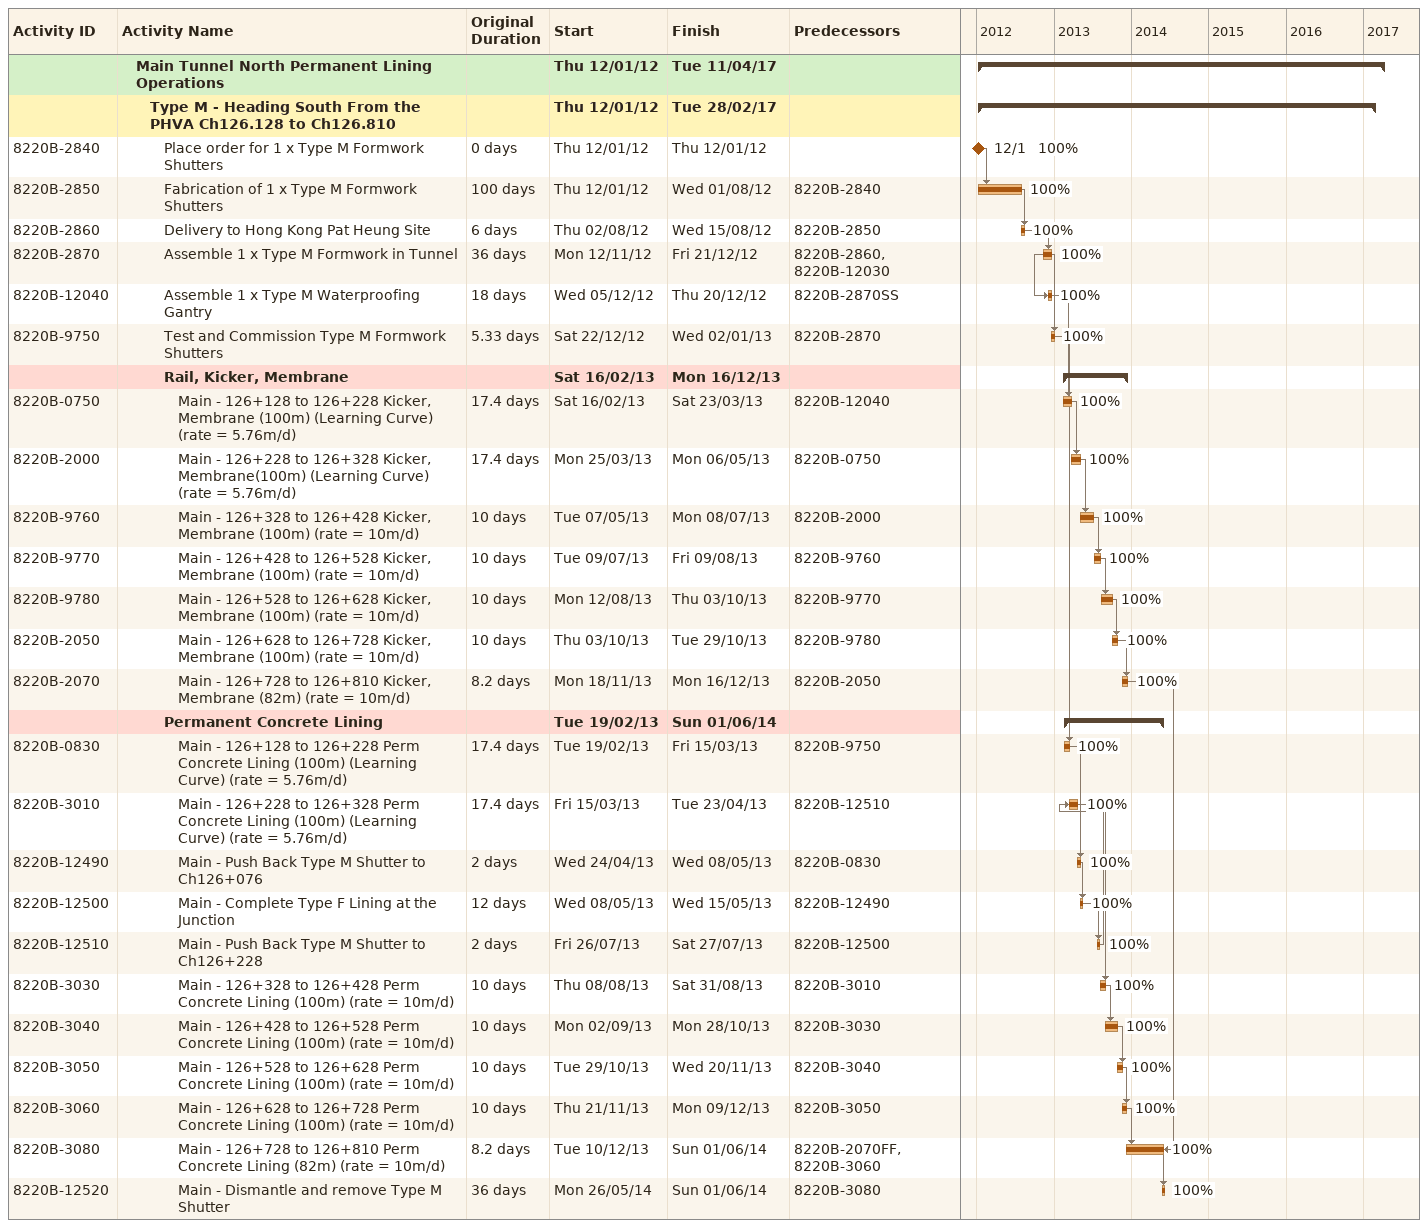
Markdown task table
| ID | Level | Task | Original duration | Start | Finish | Predecessors | % complete |
|---|---|---|---|---|---|---|---|
|  | 2 | **Main Tunnel North Permanent Lining Operations** |  | 2012-01-12 | 2017-04-11 |  |  |
|  | 3 | **Type M - Heading South From the PHVA Ch126.128 to Ch126.810** |  | 2012-01-12 | 2017-02-28 |  |  |
| 8220B-2840 | 4 | Place order for 1 x Type M Formwork Shutters | 0d | 2012-01-12 | 2012-01-12 |  | 100 |
| 8220B-2850 | 4 | Fabrication of 1 x Type M Formwork Shutters | 100d | 2012-01-12 | 2012-08-01 | 8220B-2840 | 100 |
| 8220B-2860 | 4 | Delivery to Hong Kong Pat Heung Site | 6d | 2012-08-02 | 2012-08-15 | 8220B-2850 | 100 |
| 8220B-2870 | 4 | Assemble 1 x Type M Formwork in Tunnel | 36d | 2012-11-12 | 2012-12-21 | 8220B-2860, 8220B-12030 | 100 |
| 8220B-12040 | 4 | Assemble 1 x Type M Waterproofing Gantry | 18d | 2012-12-05 | 2012-12-20 | 8220B-2870SS | 100 |
| 8220B-9750 | 4 | Test and Commission Type M Formwork Shutters | 5.33d | 2012-12-22 | 2013-01-02 | 8220B-2870 | 100 |
|  | 4 | **Rail, Kicker, Membrane** |  | 2013-02-16 | 2013-12-16 |  |  |
| 8220B-0750 | 5 | Main - 126+128 to 126+228 Kicker, Membrane (100m) (Learning Curve) (rate = 5.76m/d) | 17.4d | 2013-02-16 | 2013-03-23 | 8220B-12040 | 100 |
| 8220B-2000 | 5 | Main - 126+228 to 126+328 Kicker, Membrane(100m) (Learning Curve) (rate = 5.76m/d) | 17.4d | 2013-03-25 | 2013-05-06 | 8220B-0750 | 100 |
| 8220B-9760 | 5 | Main - 126+328 to 126+428 Kicker, Membrane (100m) (rate = 10m/d) | 10d | 2013-05-07 | 2013-07-08 | 8220B-2000 | 100 |
| 8220B-9770 | 5 | Main - 126+428 to 126+528 Kicker, Membrane (100m) (rate = 10m/d) | 10d | 2013-07-09 | 2013-08-09 | 8220B-9760 | 100 |
| 8220B-9780 | 5 | Main - 126+528 to 126+628 Kicker, Membrane (100m) (rate = 10m/d) | 10d | 2013-08-12 | 2013-10-03 | 8220B-9770 | 100 |
| 8220B-2050 | 5 | Main - 126+628 to 126+728 Kicker, Membrane (100m) (rate = 10m/d) | 10d | 2013-10-03 | 2013-10-29 | 8220B-9780 | 100 |
| 8220B-2070 | 5 | Main - 126+728 to 126+810 Kicker, Membrane (82m) (rate = 10m/d) | 8.2d | 2013-11-18 | 2013-12-16 | 8220B-2050 | 100 |
|  | 4 | **Permanent Concrete Lining** |  | 2013-02-19 | 2014-06-01 |  |  |
| 8220B-0830 | 5 | Main - 126+128 to 126+228 Perm Concrete Lining (100m) (Learning Curve) (rate = 5.76m/d) | 17.4d | 2013-02-19 | 2013-03-15 | 8220B-9750 | 100 |
| 8220B-3010 | 5 | Main - 126+228 to 126+328 Perm Concrete Lining (100m) (Learning Curve) (rate = 5.76m/d) | 17.4d | 2013-03-15 | 2013-04-23 | 8220B-12510 | 100 |
| 8220B-12490 | 5 | Main - Push Back Type M Shutter to Ch126+076 | 2d | 2013-04-24 | 2013-05-08 | 8220B-0830 | 100 |
| 8220B-12500 | 5 | Main - Complete Type F Lining at the Junction | 12d | 2013-05-08 | 2013-05-15 | 8220B-12490 | 100 |
| 8220B-12510 | 5 | Main - Push Back Type M Shutter to Ch126+228 | 2d | 2013-07-26 | 2013-07-27 | 8220B-12500 | 100 |
| 8220B-3030 | 5 | Main - 126+328 to 126+428 Perm Concrete Lining (100m) (rate = 10m/d) | 10d | 2013-08-08 | 2013-08-31 | 8220B-3010 | 100 |
| 8220B-3040 | 5 | Main - 126+428 to 126+528 Perm Concrete Lining (100m) (rate = 10m/d) | 10d | 2013-09-02 | 2013-10-28 | 8220B-3030 | 100 |
| 8220B-3050 | 5 | Main - 126+528 to 126+628 Perm Concrete Lining (100m) (rate = 10m/d) | 10d | 2013-10-29 | 2013-11-20 | 8220B-3040 | 100 |
| 8220B-3060 | 5 | Main - 126+628 to 126+728 Perm Concrete Lining (100m) (rate = 10m/d) | 10d | 2013-11-21 | 2013-12-09 | 8220B-3050 | 100 |
| 8220B-3080 | 5 | Main - 126+728 to 126+810 Perm Concrete Lining (82m) (rate = 10m/d) | 8.2d | 2013-12-10 | 2014-06-01 | 8220B-2070FF, 8220B-3060 | 100 |
| 8220B-12520 | 5 | Main - Dismantle and remove Type M Shutter | 36d | 2014-05-26 | 2014-06-01 | 8220B-3080 | 100 |
